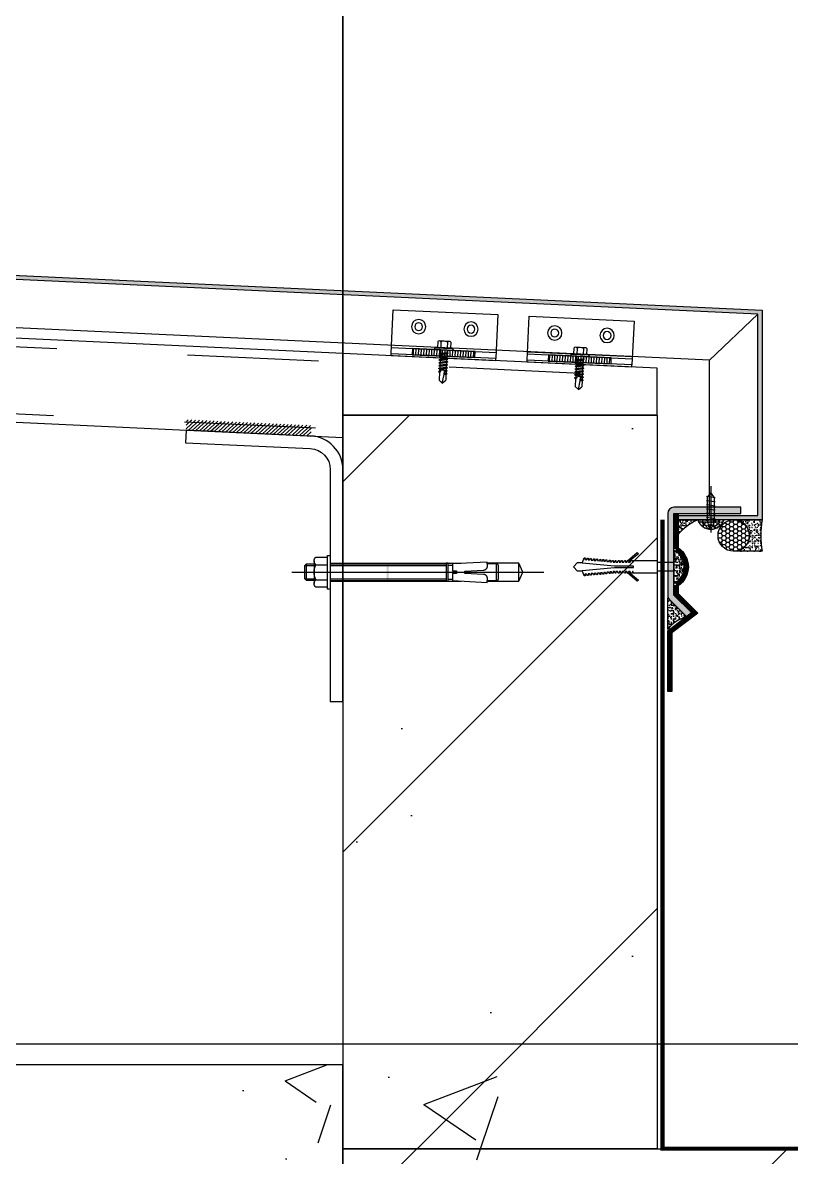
# Model space of a CAD drawing. Header units: millimetres. Extents: x 12351878 to 12381578, y 696206 to 738256.
# Drawn here: x 12366732 to 12367098, y 724579 to 725121 of the extents above; entities that cross this region are included whole.
import ezdxf

# ---------------------------------------------------------------- set-up
doc = ezdxf.new("R2010")
doc.units = ezdxf.units.MM
doc.header["$LTSCALE"] = 1000
for name, pattern in [('CENTER2', [28.575000000000003, 19.05, -3.175, 3.175, -3.175]), ('DOTE', [2.4200000000000004, 2, -0.2, 0.02, -0.2]), ('HIDDEN', [0.125, 0.0625, -0.0625]), ('HIDDENX2', [19.049999999999997, 12.7, -6.35]), ('Tower curtain wall section$0$HIDDENX2', [0.75, 0.5, -0.25])]:
    doc.linetypes.add(name, pattern=pattern)
for name, color, linetype in [('A-WALL', 5, 'Continuous'), ('A-WALL-PATT', 8, 'Continuous'), ('ALUM', 1, 'Continuous'), ('ALUM-V', 11, 'Continuous'), ('DOTE', 16, 'DOTE'), ('ELASTOMER', 6, 'Continuous'), ('ELASTOMER-V', 241, 'Continuous'), ('EXTRUSION-V', 141, 'Continuous'), ('EXTRUSION1', 4, 'Continuous'), ('FASTENER', 191, 'Continuous'), ('GZDI-J建筑-立面-后可见线', 252, 'Continuous'), ('INSUL', 8, 'HIDDEN'), ('SILICONE', 8, 'Continuous'), ('STEEL-V', 71, 'Continuous'), ('SYMBOL', 7, 'Continuous'), ('WELD', 6, 'Continuous'), ('铝板断面填充', 14, 'Continuous')]:
    doc.layers.add(name, color=color, linetype=linetype)
pattern_1 = [(45, (0, 0), (-88.38834764831843, 88.38834764831844), []), (49.99999999999999, (0, 0), (358.6300913003767, -31.37606749129755), [37.5, -412.5]), (355, (0, 0), (-69.3756668065, 376.0960668500059), [30, -330]), (100.4514, (29.88584, -2.61467), (289.2546908570108, 344.7197710304768), [31.870095, -350.571056]), (46.18420000000002, (0, 100), (533.6205243128222, -82.75950716450905), [56.24999999999999, -618.7499999999999]), (96.6356, (44.4683725, 93.1033465), (467.3313527743517, 487.0589354502209), [47.805144, -525.8565]), (351.1842, (0, 100), (467.3309725668136, 487.0593004626623), [45, -495]), (21, (50, 75), (298.4535260592309, -201.3094453326694), [37.5, -412.5]), (326.0000000000001, (50, 75), (121.6576659607909, 362.5750225234265), [30, -330]), (71.4514, (74.8711165, 58.224197), (420.111314290745, 161.2652483549762), [31.870095, -350.571056]), (37.50000000000001, (0, 0), (6.079927658645334, 166.4469269156558), [0, -326, 0, -335, 0, -331.25]), (7.499999999999999, (0, 0), (131.5347687210743, 197.2058559411801), [0, -191, 0, -318.5, 0, -126.25]), (327.5, (-111.5, 0), (266.9112180862045, -11.27743586718988), [0, -125, 0, -390, 0, -517.5]), (317.5, (-161.5, 0), (291.5930846711931, 50.05249116615887), [0, -162.5, 0, -259, 0, -367.5])]

# ---------------------------------------------------------------- blocks, each defined once
blk = doc.blocks.new('*U147')
at = {"color": 0, "linetype": 'ByBlock'}
for p, q in [((-2.000000000000454, 0), (-2.000000000000454, -7.999999999999091)), ((1.999999999999545, 0), (1.999999999999545, -7.999999999999091))]:
    blk.add_line(p, q, dxfattribs=at)
blk.add_lwpolyline([(-3.631647999078154, 2.137003523466773, -0.0990596780167006), (-0.9599999999996952, 3.055712998712806), (-0.9599999999996952, 2.729140914976596), (0.9599999999996952, 2.729140914976596), (0.9599999999996952, 3.055712998712806, -0.0990596780167006), (3.631647999078154, 2.137003523466773, -0.2665876613401604), (4.199999999999477, 1.146785520481898), (4.199999999999477, 0.2400000000006912, -0.4142135623730937), (3.959999999999695, 0), (-3.959999999999695, 0, -0.4142135623731049), (-4.200000000000613, 0.2400000000006912), (-4.200000000000613, 1.146785520481898, -0.2665876613401604)], format="xyb", close=True, dxfattribs=at)
blk.add_lwpolyline([(-6.855000000000018, -17.49599999999918), (-3.000000000000453, -22.09199999999919), (-2.250000000000454, -22.46699999999919), (-2.250000000000454, -23.21699999999919), (-3.000000000000453, -23.21699999999919), (-3.000000000000453, -23.59199999999919), (-2.250000000000454, -23.96699999999919), (-2.250000000000454, -24.71699999999919), (-3.000000000000453, -24.71699999999919), (-3.000000000000453, -25.09199999999919), (-2.250000000000454, -25.46699999999919), (-2.250000000000454, -26.21699999999919), (-3.000000000000453, -26.21699999999919), (-3.000000000000453, -26.59199999999919), (-2.250000000000454, -26.96699999999919), (-2.250000000000454, -27.71699999999919), (-3.000000000000453, -27.71699999999919), (-3.000000000000453, -28.09199999999919), (-2.250000000000454, -28.46699999999919), (-2.250000000000454, -29.05649999999924), (-3.059999999999945, -28.98599999999897), (-3.105000000000018, -29.35949999999912), (-2.384999999999763, -29.79749999999921), (-2.445000000000163, -30.54449999999905), (-3.195000000000163, -30.47999999999911), (-3.224999999999909, -30.8534999999988), (-2.519999999999981, -31.29149999999935), (-2.580000000000381, -32.03999999999905), (-3.330000000000382, -31.97399999999925), (-3.360000000000127, -32.34749999999894), (-2.639999999999872, -32.78699999999935), (-2.7150000000006, -33.5339999999992), (-3.4650000000006, -33.4679999999994), (-3.494999999999436, -33.84149999999909), (-2.77500000000009, -34.28099999999903), (-2.849999999999909, -35.02799999999934), (-3.584999999999581, -34.96199999999908), (-3.615000000000236, -35.33549999999923), (-2.910000000000309, -35.77499999999917), (-2.969999999999799, -36.52199999999903), (-3.719999999999799, -36.45749999999908), (-3.750000000000453, -36.83099999999923), (-3.045000000000527, -37.26899999999887), (-3.105000000000018, -38.01599999999916), (-3.855000000000018, -37.95149999999877), (-3.884999999999764, -38.32499999999937), (-3.164999999999508, -38.76299999999901), (-3.240000000000236, -39.51149999999916), (-3.974999999999909, -39.44549999999891), (-4.019999999999982, -39.81899999999905), (-3.299999999999727, -40.25849999999945), (-3.360000000000127, -41.00549999999885), (-4.110000000000127, -40.93949999999905), (-4.139999999999872, -41.3129999999992), (-3.434999999999945, -41.75249999999915), (-3.494999999999436, -42.49949999999899), (-4.244999999999436, -42.43349999999919), (-4.27500000000009, -42.80699999999888), (-1.724999999999909, -43.78349999999909), (-0.3750000000004547, -28.38749999999937), (-0.3750000000004547, -19.3799999999992), (0.3749999999995452, -19.3799999999992), (0.3749999999995452, -28.38749999999937), (1.724999999999909, -43.78349999999909), (4.27500000000009, -42.80699999999888), (4.230000000000018, -42.43349999999919), (3.495000000000345, -42.49949999999899), (3.419999999999618, -41.75249999999915), (4.139999999999872, -41.3129999999992), (4.110000000000127, -40.93949999999905), (3.360000000000127, -41.00549999999885), (3.284999999999399, -40.25849999999945), (4.005000000000563, -39.81899999999905), (3.974999999999909, -39.44549999999891), (3.224999999999909, -39.51149999999916), (3.165000000000418, -38.76299999999901), (3.870000000000345, -38.32499999999937), (3.83999999999969, -37.95149999999877), (3.08999999999969, -38.01599999999916), (3.0300000000002, -37.26899999999887), (3.749999999999545, -36.83099999999923), (3.704999999999472, -36.45749999999908), (2.969999999999799, -36.52199999999903), (2.894999999999981, -35.77499999999917), (3.615000000000236, -35.33549999999923), (3.585000000000491, -34.96199999999908), (2.835000000000491, -35.02799999999934), (2.77500000000009, -34.28099999999903), (3.480000000000018, -33.84149999999909), (3.450000000000272, -33.4679999999994), (2.700000000000272, -33.5339999999992), (2.639999999999872, -32.78699999999935), (3.344999999999799, -32.34749999999894), (3.315000000000054, -31.97399999999925), (2.565000000000054, -32.03999999999905), (2.505000000000563, -31.29149999999935), (3.224999999999909, -30.8534999999988), (3.195000000000163, -30.47999999999911), (2.445000000000163, -30.54449999999905), (2.370000000000345, -29.79749999999921), (3.08999999999969, -29.35949999999912), (3.059999999999945, -28.98599999999897), (2.249999999999545, -29.05649999999924), (2.249999999999545, -28.46699999999919), (2.999999999999545, -28.09199999999919), (2.999999999999545, -27.71699999999919), (2.249999999999545, -27.71699999999919), (2.249999999999545, -26.96699999999919), (2.999999999999545, -26.59199999999919), (2.999999999999545, -26.21699999999919), (2.249999999999545, -26.21699999999919), (2.249999999999545, -25.46699999999919), (2.999999999999545, -25.09199999999919), (2.999999999999545, -24.71699999999919), (2.249999999999545, -24.71699999999919), (2.249999999999545, -23.96699999999919), (2.999999999999545, -23.59199999999919), (2.999999999999545, -23.21699999999919), (2.249999999999545, -23.21699999999919), (2.249999999999545, -22.46699999999919), (2.999999999999545, -22.09199999999919), (6.855000000000018, -17.49599999999918), (6.284999999999398, -17.01449999999932), (2.325000000000272, -21.71699999999919), (2.249999999999545, -21.71699999999919), (2.249999999999545, -20.96699999999919), (2.999999999999545, -20.59199999999919), (2.999999999999545, -19.84199999999919), (2.249999999999545, -19.84199999999919), (2.249999999999545, -19.46699999999919), (2.999999999999545, -19.46699999999919), (2.999999999999545, -7.999999999999091), (-3.000000000000453, -7.999999999999091), (-3.000000000000453, -19.46699999999919), (-2.250000000000454, -19.46699999999919), (-2.250000000000454, -19.84199999999919), (-3.000000000000453, -19.84199999999919), (-3.000000000000453, -20.59199999999919), (-2.250000000000454, -20.96699999999919), (-2.250000000000454, -21.71699999999919), (-2.3400000000006, -21.71699999999919), (-6.285000000000308, -17.01449999999932)], close=True, dxfattribs=at)
blk.add_lwpolyline([(-2.000000000000454, -43.67819117646968), (-2.000000000000454, -46.00724637681058), (-4.547e-13, -47.99999999999908), (1.999999999999545, -45.99270072992613), (1.999999999999545, -43.67819117646968)], dxfattribs=at)
blk = doc.blocks.new('PHTS4.2x13')
at = {"layer": 'FASTENER', "color": 9, "linetype": 'CENTER2'}
blk.add_line((0, -16.12353698922971), (0, 5.994677157114438), dxfattribs=at)
at = {"layer": 'FASTENER'}
for p, q in [((-4.099999999999994, 1), (4.099999999999994, 1)), ((-4.099999999999994, 0), (-4.099999999999994, 1)), ((-4.099999999999994, 0), (4.099999999999994, 0)), ((-1.649999999999949, 2.273736754432321e-13), (-1.649999999999977, -11.03473525728555)), ((-1.283333333333275, 3.050000000000182), (-0.7000159745660142, 3.050000000000182)), ((-0.5000216501302077, 2.300000000000182), (-0.7000159745660142, 3.050000000000182)), ((-0.5000216501302077, 2.300000000000182), (0.4999783498983845, 2.300000000000182)), ((0.4999783498983845, 2.300000000000182), (0.6999840254624417, 3.050000000000182)), ((0.6999840254624417, 3.050000000000182), (1.283333333333388, 3.050000000000182)), ((1.649999999999949, 2.273736754432321e-13), (1.650000000000034, -10.50529180526132)), ((4.099999999999994, 0), (4.100000000000051, 1)), ((-2.099999999999966, -1.259625646521954), (2.099999999999966, -0.6969035863337467)), ((-2.099999999999966, -3.259625646521954), (2.099999999999994, -2.696903586333519)), ((-2.099999999999994, -5.259625646522181), (2.099999999999966, -4.696903586333747)), ((-2.099999999999966, -7.259625646521954), (2.099999999999966, -6.696903586333747)), ((-2.099999999999966, -9.259625646521954), (2.099999999999994, -8.69690358633352)), ((-2.099999999999994, -11.25962564652218), (2.099999999999966, -10.69690358633375)), ((1.650000000000034, -10.50529180526132), (0, -13)), ((0, -13), (-1.649999999999977, -11.03473525728555))]:
    blk.add_line(p, q, dxfattribs=at)
for centre, radius, start, end in [((-1.160372142179909, -0.07897377754579793), 3.131388885958063, 92.25042922602783, 159.8446241056834), ((1.16037214217954, -0.07897377754670742), 3.131388885959072, 20.15537589432929, 87.74957077396607)]:
    blk.add_arc(centre, radius, start, end, dxfattribs=at)
blk = doc.blocks.new('HSA-M08x92')
at = {"color": 9, "linetype": 'CENTER2'}
blk.add_line((0, 18.33333333333326), (-2.273736754432321e-13, -102), dxfattribs=at)
at = {"color": 0, "linetype": 'ByBlock'}
for p, q in [((-4, 11.20000000000005), (4, 11.20000000000005)), ((-3.199999999999818, 12), (-3.200000000000045, 7.600000000000136)), ((3.200000000000045, 12), (3.200000000000045, 7.599999999999909)), ((5.417364493137711, 7.599999999999909), (-5.417364493137029, 7.600000000000136)), ((-3.599999999999909, 6.765151389911807), (-3.599999999999909, 1.200000000000045)), ((3.600000000000136, 6.76515138991158), (3.600000000000136, 1.200000000000045))]:
    blk.add_line(p, q, dxfattribs=at)
at = {"color": 0, "linetype": 'HIDDEN'}
for p, q in [((-4.25, 0), (-4.25, -63.126458592689)), ((-4, 0), (-4, -55.35617442075704)), ((-3.200000000000045, 0), (-3.200000000000045, -55.35617442075704)), ((3.200000000000045, 0), (3.199999999999818, -55.35617442075704)), ((4, 0), (4, -55.35617442075704)), ((4.25, 0), (4.25, -63.126458592689)), ((-0.6666666666667425, -58.35617442075704), (-4, -58.35617442075704)), ((-3.333333333333485, -56.35617442075704), (-3.333333333333485, -58.35617442075704)), ((-0.6666666666667425, -60.35617442075704), (-0.6666666666667425, -58.35617442075704)), ((3.333333333333258, -56.35617442075704), (3.333333333333258, -58.35617442075704)), ((-3.99939082701917, -79.32127492405448), (3.99939082701917, -79.32127492405448)), ((-4.250000000000227, -90.01819245284128), (4.249999999999773, -90.01819245284128))]:
    blk.add_line(p, q, dxfattribs=at)
at = {"color": 0, "linetype": 'ByBlock'}
blk.add_lwpolyline([(-4, 7.600000000000136), (-4, 11.20000000000005), (-3.199999999999818, 12), (3.200000000000045, 12), (4, 11.20000000000005), (4, 7.599999999999909)], dxfattribs=at)
blk.add_lwpolyline([(-7.200000000000045, 1.200000000000045), (-7.200000000000045, 6.765151389911807, -0.4696037175848629), (-3.599999999999909, 6.744228439796643, -0.2377143222786948), (3.600000000000136, 6.744228439796643, -0.4696037175848644), (7.200000000000045, 6.76515138991158), (7.200000000000045, 1.200000000000045)], format="xyb", dxfattribs=at)
blk.add_lwpolyline([(8, 0), (-8, 0), (-8, 1.200000000000045), (8, 1.200000000000045)], close=True, dxfattribs=at)
at = {"color": 0, "linetype": 'HIDDEN'}
blk.add_lwpolyline([(1.028972364039646, -73.19867378931576, 0.4142135623730938), (3.130903346034756, -75.09126094633916), (4.872265937382281, -75), (4, -58.35617442075704), (0.6666666666665151, -58.35617442075704), (0.6666666666665151, -60.35617442075704), (-0.6666666666667425, -60.35617442075704), (-0.6666666666667425, -58.35617442075704), (-4, -58.35617442075704), (-4.872265937382508, -75), (-3.130903346034756, -75.09126094633916, 0.4142135623730936), (-1.028972364039646, -73.19867378931576), (-0.5655566088219075, -64.35617442075704), (0.5655566088216801, -64.35617442075704)], format="xyb", close=True, dxfattribs=at)
blk.add_lwpolyline([(4.25, -55.35617442075704), (-4.25, -55.35617442075704), (-4.25, -56.35617442075704), (4.25, -56.35617442075704)], close=True, dxfattribs=at)
blk.add_lwpolyline([(-4.25, -75.03261157590168), (-4.250000000000227, -90.01819245284128), (-2.273736754432321e-13, -92), (4.249999999999773, -90.01819245284128), (4.25, -75.03261157590168)], dxfattribs=at)
blk.add_lwpolyline([(-3.850358794166141, -75.05355588400948), (-3.99939082701917, -79.32127492405448, 0.4244748162096041), (-3, -80.35617442075704), (3, -80.35617442075704, 0.424474816209604), (3.99939082701917, -79.32127492405448), (3.850358794166141, -75.05355588400948)], format="xyb", dxfattribs=at)
at = {"color": 0, "linetype": 'ByBlock'}
blk.add_solid([(4, -27), (4, -28), (-4, -27), (-4, -28)], dxfattribs=at)
blk = doc.blocks.new('*U138')
at = {"linetype": 'ByBlock', "lineweight": -2}
for p, q in [((-4.399999999999636, 0.4500000000007276), (-4.399999999999636, 0)), ((4.399999999999636, 0), (-4.399999999999636, 0)), ((-4.100000000000364, 0.75), (-3.100000000000364, 1)), ((4.100000000000364, 0.75), (-4.100000000000364, 0.75)), ((-3.100000000000364, 3.850000000000364), (-3.100000000000364, 1)), ((3.100000000000364, 1), (-3.100000000000364, 1)), ((2.325000000000728, 4.25), (-2.325000000000728, 4.25)), ((-2.041306750315925, 0.75), (-1.549999999999272, 1)), ((-1.549999999999272, 3.850000000000364), (-1.549999999999272, 1)), ((-1.549999999999272, 0), (-1.549999999999272, -1.590192378864231)), ((1.549999999999272, 3.850000000000364), (1.549999999999272, 1)), ((2.151306750316508, 0.75), (1.549999999999272, 1)), ((1.549999999999272, 0), (1.549999999999272, -1.090192378864231)), ((3.100000000000364, 3.850000000000364), (3.100000000000364, 1)), ((4.100000000000364, 0.75), (3.100000000000364, 1)), ((4.399999999999636, 0.4500000000007276), (4.399999999999636, 0)), ((-2.110000000000582, -1.899999999999636), (2.110000000000582, -1.399999999999636)), ((-2.110000000000582, -1.899999999999636), (-1.549999999999272, -1.590192378864231)), ((-2.110000000000582, -1.899999999999636), (-1.549999999999272, -2.209807621135042)), ((-2.110000000000582, -3.299999999999272), (2.110000000000582, -2.799999999999272)), ((-2.110000000000582, -3.299999999999272), (-1.549999999999272, -2.990192378863867)), ((-2.110000000000582, -3.299999999999272), (-1.549999999999272, -3.609807621134678)), ((-2.110000000000581, -4.699999999999273), (2.110000000000583, -4.199999999999273)), ((-2.110000000000581, -4.699999999999273), (-1.549999999999272, -4.390192378863867)), ((-2.110000000000581, -4.699999999999273), (-1.549999999999272, -5.009807621134678)), ((-1.549999999999272, -1.590192378864231), (1.549999999999272, -1.090192378864231)), ((-1.549999999999272, -2.209807621135042), (1.549999999999272, -1.709807621135042)), ((-1.549999999999272, -2.209807621135042), (-1.549999999999272, -2.990192378863867)), ((-1.549999999999272, -2.990192378863867), (1.549999999999272, -2.490192378863867)), ((-1.549999999999272, -3.609807621134678), (1.549999999999272, -3.109807621134678)), ((-1.549999999999272, -3.609807621135042), (-1.549999999999272, -4.390192378863867)), ((-1.549999999999272, -4.390192378863867), (1.549999999999273, -3.890192378863867)), ((-1.549999999999272, -5.009807621134678), (1.549999999999273, -4.509807621134678)), ((-1.549999999999271, -5.009807621135042), (-1.549999999999271, -5.790192378863867)), ((-1.549999999999271, -5.790192378863867), (1.549999999999274, -5.290192378863867)), ((1.549999999999272, -0.3098076211354055), (1.549999999999272, -1.090192378864231)), ((2.110000000000582, -1.399999999999636), (1.549999999999272, -1.090192378864231)), ((2.110000000000582, -1.399999999999636), (1.549999999999272, -1.709807621135042)), ((1.549999999999272, -1.709807621135042), (1.549999999999272, -2.490192378863867)), ((2.110000000000582, -2.799999999999272), (1.549999999999272, -2.490192378863867)), ((2.110000000000582, -2.799999999999272), (1.549999999999272, -3.109807621134678)), ((1.549999999999273, -3.109807621135042), (1.549999999999273, -3.890192378863867)), ((2.110000000000583, -4.199999999999273), (1.549999999999273, -3.890192378863867)), ((2.110000000000583, -4.199999999999273), (1.549999999999273, -4.509807621134678)), ((1.549999999999274, -4.509807621135042), (1.549999999999274, -5.290192378863867)), ((2.110000000000584, -5.599999999999272), (1.549999999999274, -5.290192378863867)), ((-2.11000000000058, -6.099999999999272), (2.110000000000584, -5.599999999999272)), ((-2.11000000000058, -6.099999999999272), (-1.549999999999271, -5.790192378863867)), ((-2.11000000000058, -6.099999999999272), (-1.549999999999271, -6.409807621134678)), ((-2.110000000000579, -7.499999999999272), (2.110000000000585, -6.999999999999272)), ((-2.110000000000579, -7.499999999999272), (-1.54999999999927, -7.190192378863866)), ((-2.110000000000579, -7.499999999999272), (-1.54999999999927, -7.809807621134677)), ((-2.110000000000579, -8.900000000000727), (2.110000000000585, -8.400000000000727)), ((-2.110000000000579, -8.900000000000727), (-1.54999999999927, -8.590192378865321)), ((-2.110000000000579, -8.900000000000727), (-1.54999999999927, -9.209807621136132)), ((-2.110000000000579, -10.30000000000036), (-1.54999999999927, -9.990192378864958)), ((-2.110000000000579, -10.30000000000036), (-1.141147094092955, -10.18393879649848)), ((-2.110000000000579, -10.30000000000036), (-1.54999999999927, -10.60980762113577)), ((-1.549999999999271, -6.409807621134678), (1.549999999999274, -5.909807621134678)), ((-1.54999999999927, -6.409807621135041), (-1.54999999999927, -7.190192378863866)), ((-1.54999999999927, -7.190192378863866), (1.549999999999275, -6.690192378863866)), ((-1.54999999999927, -7.809807621134677), (1.549999999999275, -7.309807621134677)), ((-1.54999999999927, -7.809807621134677), (-1.54999999999927, -8.590192378865321)), ((-1.54999999999927, -8.590192378865321), (1.549999999999275, -8.090192378865321)), ((-1.54999999999927, -9.209807621136132), (1.549999999999275, -8.709807621136132)), ((-1.54999999999927, -9.209807621136132), (-1.54999999999927, -9.990192378864958)), ((-1.54999999999927, -9.990192378864958), (-0.9946989986692616, -9.891031485770508)), ((-1.54999999999927, -10.60980762113577), (-1.334865735341734, -10.57139078816108)), ((-1.54999999999927, -10.60980762113577), (-1.54999999999927, -14.40000000000073)), ((0.5619885887190348, -9.639837273735974), (1.549999999999275, -9.490192378864958)), ((0.7141825614198778, -9.953488843050945), (2.110000000000585, -9.800000000000363)), ((0.7141825614198778, -10.23227502088157), (1.549999999999275, -10.10980762113577)), ((2.110000000000584, -5.599999999999272), (1.549999999999274, -5.909807621134678)), ((1.549999999999275, -5.909807621135041), (1.549999999999275, -6.690192378863866)), ((2.110000000000585, -6.999999999999272), (1.549999999999275, -6.690192378863866)), ((2.110000000000585, -6.999999999999272), (1.549999999999275, -7.309807621134677)), ((1.549999999999275, -7.309807621134677), (1.549999999999275, -8.090192378865321)), ((2.110000000000585, -8.400000000000727), (1.549999999999275, -8.090192378865321)), ((2.110000000000585, -8.400000000000727), (1.549999999999275, -8.709807621136132)), ((1.549999999999275, -8.709807621136132), (1.549999999999275, -9.490192378864958)), ((2.110000000000585, -9.800000000000363), (1.549999999999275, -9.490192378864958)), ((2.110000000000585, -9.800000000000363), (1.549999999999275, -10.10980762113577)), ((1.549999999999275, -10.10980762113577), (1.549999999999275, -10.89019237886459)), ((2.664535259100376e-15, -15.80000000000036), (-1.54999999999927, -14.40000000000073)), ((2.664535259100376e-15, -15.80000000000036), (1.549999999999275, -14.40000000000073)), ((0.7141825614198778, -11.01265977861221), (1.549999999999275, -10.89019237886459)), ((0.7141825614198778, -11.3534888430524), (2.110000000000585, -11.2)), ((0.7141825614198778, -11.63227502088303), (1.549999999999275, -11.5098076211354)), ((2.110000000000585, -11.2), (1.549999999999275, -10.89019237886459)), ((2.110000000000585, -11.2), (1.549999999999275, -11.5098076211354)), ((1.549999999999275, -11.5098076211354), (1.549999999999275, -14.40000000000073))]:
    blk.add_line(p, q, dxfattribs=at)
blk.add_lwpolyline([(2.664535259100376e-15, -15.80000000000036), (0.7141825614198778, -11.63227502088303), (0.7141825614198778, -9.900899293751717, 0.4176573264866609), (0.4106596181591184, -9.60091997968011, 0.09706246058353715), (-0.9946989986692616, -9.891031485770508), (-1.54999999999927, -11.0016756527395)], format="xyb", dxfattribs=at)
for centre, radius, start, end in [((-4.100000000000364, 0.4500000000007276), 0.3, 90, 180), ((-2.325000000000728, 3.299218750000364), 0.9507812499999939, 35.40085557735623, 144.5991444226438), ((0, 1.046875), 3.203124999999813, 61.05941179989344, 118.9405882001065), ((2.325000000000728, 3.299218750000364), 0.9507812499999881, 35.40085557735623, 144.5991444226438), ((4.100000000000364, 0.4500000000007276), 0.3, 0, 90)]:
    blk.add_arc(centre, radius, start, end, dxfattribs=at)
blk = doc.blocks.new('*U135')
at = {"layer": 'EXTRUSION1', "linetype": 'HIDDEN'}
h = blk.add_hatch(dxfattribs=at)
h.set_pattern_fill('ANSI31', color=8, scale=10, angle=45, style=0)
h.set_pattern_definition([(90, (-29149.79709862045, 32516.85714957471), (-1.25, 2e-16), [])])
h.paths.add_polyline_path([(40.01243538530564, 18.06681396374486), (10.012435385302, 18.06681396396313), (9.994380437222773, 20.99983998126415), (39.99438043724824, 20.99983998104587)])
h = blk.add_hatch(dxfattribs=at)
h.set_pattern_fill('ANSI31', color=8, scale=10, angle=45, style=0)
h.set_pattern_definition([(90, (-29149.79709862045, 32581.85714957471), (-1.25, 2e-16), [])])
h.paths.add_polyline_path([(105.0124353853056, 18.06681396327192), (75.012435385302, 18.06681396348292), (75.00000000331367, 20.99983998079122), (105.0000000033391, 20.99983998057294)])
at = {"layer": 'ELASTOMER-V', "linetype": 'HIDDEN'}
for p, q in [((9.915268621796258e-05, 21.99984365353455), (9.915268257998378e-05, 20.99984365353455)), ((49.99990085400297, 21.99984365317075), (9.915268621796258e-05, 21.99984365353455)), ((49.99990085400297, 21.99984365317075), (49.9999008539957, 20.99984365317075)), ((65.00009915268622, 21.99984365306161), (65.00009915268258, 20.99984365306161)), ((114.999900854003, 21.99984365269781), (65.00009915268622, 21.99984365306161)), ((114.999900854003, 21.99984365269781), (114.9999008539957, 20.99984365269781))]:
    blk.add_line(p, q, dxfattribs=at)
at = {"layer": 'EXTRUSION-V'}
blk.add_line((3.306396934021905e-09, 18.06681396403589), (50.00000000330276, 18.0668139636721), dxfattribs=at)
at = {"layer": 'EXTRUSION-V', "linetype": 'HIDDEN'}
for p, q in [((65.0000000033064, 18.06681396355568), (115.0000000033028, 18.06681396319188)), ((65.00000000012369, 16.99999999952706), (115.0000000001237, 16.99999999916326))]:
    blk.add_line(p, q, dxfattribs=at)
at = {"layer": 'EXTRUSION-V'}
for points in [[(3.324586828057363e-09, 20.99983998134419), (1.236912794411182e-10, 17)], [(50.00000000012369, 16.9999999996362), (50.00000000332459, 20.99983998097311), (3.324586828057363e-09, 20.99983998133691)], [(65.00000000332459, 20.99983998086397), (65, -4.729372449219227e-10), (115, -8.36735125631094e-10), (115.0000000033246, 20.99983998050018), (65.00000000332459, 20.99983998086397)]]:
    blk.add_lwpolyline(points, dxfattribs=at)
at = {"layer": 'EXTRUSION-V', "linetype": 'HIDDEN'}
blk.add_lwpolyline([(1.236912794411182e-10, 17), (0, 0), (50, -3.637978807091713e-10), (50.00000000012369, 16.9999999996362)], dxfattribs=at)
at = {"layer": 'EXTRUSION1', "color": 8, "linetype": 'HIDDEN'}
for points in [[(40.01243538530564, 18.06681396374486), (10.012435385302, 18.06681396396313), (9.994380437222773, 20.99983998126415), (39.99438043724824, 20.99983998104587)], [(105.0124353853056, 18.06681396327192), (75.012435385302, 18.06681396348292), (75.00000000331367, 20.99983998079122), (105.0000000033391, 20.99983998057294)]]:
    blk.add_lwpolyline(points, close=True, dxfattribs=at)
at = {"layer": 'FASTENER'}
for centre, radius in [((12.50000000005457, 7.499999999912689), 3.410657394134659), ((37.50000000005457, 7.49999999973079), 3.410657394134659), ((77.50000000005457, 7.499999999432475), 3.410657394134659), ((102.5000000000546, 7.499999999250576), 3.410657394134659), ((12.50000000005457, 7.499999999912689), 1.875), ((37.50000000005457, 7.49999999973079), 1.875), ((77.50000000005457, 7.499999999432475), 1.875), ((102.5000000000546, 7.499999999250576), 1.875)]:
    blk.add_circle(centre, radius, dxfattribs=at)
at = {"layer": 'FASTENER', "xscale": -1, "rotation": 179.9999555529958}
for p in [(25.01239116587332, 18.06682732070774), (89.99995578387409, 18.06682732022752)]:
    blk.add_blockref('*U138', p, dxfattribs=at)
blk = doc.blocks.new('gyblcqs2')
at = {"layer": 'ELASTOMER-V'}
h = blk.add_hatch(dxfattribs=at)
h.set_pattern_fill('HONEY', color=256, scale=10, angle=179.9999999999999, style=0)
h.set_pattern_definition([(180, (15118.0886844974, -24504.57883028733), (-1.875000000000001, -1.082531754730545), [1.25, -2.5]), (299.9999999999998, (15118.0886844974, -24504.57883028733), (1.874999999999999, -1.082531754730552), [1.249999999999978, -2.499999999999957]), (239.9999999999999, (15118.0886844974, -24504.57883028733), (-2.802627921365474e-15, -2.165063509461097), [-2.499999999999983, 1.249999999999992])])
edge = h.paths.add_edge_path()
edge.add_arc((3923.493389228359, -2696.928339476697), 7.499997059581801, 90, 270, ccw=False)
edge.add_arc((3923.493387965485, -2696.928341869963), 7.499997059581801, -90, 90, ccw=False)
at = {"layer": 'SILICONE'}
h = blk.add_hatch(dxfattribs=at)
h.set_pattern_fill('AR-SAND', color=256, angle=89.99999999999993, style=0)
h.set_pattern_definition([(127.4999999999998, (-17301.23239250854, 18790.80204936618), (-1.926823769013159, -0.06299335810960391), [0, -1.519999999999988, 0, -1.699999999999988, 0, -1.624999999999988]), (97.49999999999967, (-17301.23239250854, 18790.80204936618), (-2.822146065229736, 1.769776705267733), [0, -0.8199999999999997, 0, -1.37, 0, -0.5249999999999998]), (57.49999999999982, (-17301.23239250854, 18789.57204936619), (-0.005659053536957725, 3.114141861751495), [0, -0.499999999999998, 0, -1.799999999999992, 0, -2.349999999999984]), (47.49999999999984, (-17301.23239250854, 18789.57204936619), (-0.8776755649342425, 3.006126604572294), [0, -0.25, 0, -1.18, 0, -1.35])])
edge = h.paths.add_edge_path()
edge.add_line((3894.993384504691, -2698.890022475389), (3894.993384504691, -2686.428343066596))
edge.add_line((3894.993384504691, -2686.428343066596), (3896.993384504691, -2686.428343066596))
edge.add_line((3896.993384504691, -2686.428343066596), (3896.993384504691, -2689.428343066596))
edge.add_line((3896.993384504691, -2689.428343066596), (3906.306243639439, -2689.428343066596))
edge.add_arc((3918.601174177602, -2715.622730560368), 28.93633102395693, 115.1440790503404, 144.671782517986)
h = blk.add_hatch(dxfattribs=at)
h.set_pattern_fill('AR-SAND', color=256, angle=89.99999999999993, style=0)
h.set_pattern_definition([(127.4999999999998, (-17298.33651778102, 18790.80204936618), (-1.926823769013159, -0.06299335810960391), [0, -1.519999999999988, 0, -1.699999999999988, 0, -1.624999999999988]), (97.49999999999967, (-17298.33651778102, 18790.80204936618), (-2.822146065229736, 1.769776705267733), [0, -0.8199999999999997, 0, -1.37, 0, -0.5249999999999998]), (57.49999999999982, (-17298.33651778102, 18789.57204936619), (-0.005659053536957725, 3.114141861751495), [0, -0.4999999999999979, 0, -1.799999999999992, 0, -2.349999999999983]), (47.49999999999984, (-17298.33651778102, 18789.57204936619), (-0.8776755649342425, 3.006126604572294), [0, -0.25, 0, -1.18, 0, -1.35])])
edge = h.paths.add_edge_path()
edge.add_arc((3912.593838762492, -2687.285692796577), 6.642650270106126, 198.8177863394259, 341.1822136605741)
edge.add_line((3918.881433885545, -2689.428343066596), (3906.306243639439, -2689.428343066596))
h = blk.add_hatch(dxfattribs=at)
h.set_pattern_fill('AR-SAND', color=256, angle=180, style=0)
h.set_pattern_definition([(217.5, (12588.17700365186, -61118.24401013739), (0.06299335810960742, -1.926823769013159), [0, -1.52, 0, -1.7, 0, -1.625]), (187.4999999999999, (12588.17700365186, -61118.24401013739), (-1.769776705267728, -2.82214606522974), [0, -0.8199999999999998, 0, -1.37, 0, -0.5249999999999999]), (147.4999999999999, (12589.4070036523, -61118.24401013739), (-3.114141861751495, -0.005659053536963797), [0, -0.4999999999999971, 0, -1.799999999999988, 0, -2.349999999999977]), (137.5, (12589.4070036523, -61118.24401013739), (-3.006126604572294, -0.8776755649342481), [0, -0.2499999999999999, 0, -1.179999999999999, 0, -1.349999999999999])])
edge = h.paths.add_edge_path()
edge.add_line((3936.993384504691, -2704.428343066596), (3923.493386136368, -2704.428340126178))
edge.add_arc((3923.493386767805, -2696.928341869963), 7.499998256171265, 269.9999951765669, 449.9999951765669)
edge.add_line((3923.493387399241, -2689.428343613748), (3936.993384504807, -2689.428343066509))
edge.add_arc((3980.127156622708, -2696.928352461546), 43.78095976543096, 170.1361479398123, 189.8638271009897)
h = blk.add_hatch(dxfattribs=at)
h.set_pattern_fill('AR-SAND', color=256, angle=89.99999999999999, style=0)
h.set_pattern_definition([(127.4999999999999, (60848.2015294861, -18894.70312692982), (-1.926823769013159, -0.06299335810960562), [0, -1.519999999999989, 0, -1.699999999999989, 0, -1.624999999999989]), (97.49999999999982, (60848.2015294861, -18894.70312692982), (-2.822146065229738, 1.76977670526773), [0, -0.8199999999999997, 0, -1.37, 0, -0.5249999999999998]), (57.49999999999992, (60848.2015294861, -18895.9331269298), (-0.005659053536960935, 3.114141861751495), [0, -0.4999999999999996, 0, -1.799999999999998, 0, -2.349999999999997]), (47.49999999999994, (60848.2015294861, -18895.9331269298), (-0.8776755649342454, 3.006126604572294), [0, -0.2499999999999993, 0, -1.179999999999995, 0, -1.349999999999995])])
edge = h.paths.add_edge_path()
edge.add_line((3894.993384296075, -2704.558414531406), (3894.993384713307, -2719.163487483747))
edge.add_arc((3893.549464847893, -2711.860951048788), 7.443919865298247, 281.1847384777764, 438.8152647958339)
h = blk.add_hatch(dxfattribs=at)
h.set_pattern_fill('AR-SAND', color=256, angle=89.99999999999993, style=0)
h.set_pattern_definition([(307.4999999999999, (3990.776332516223, -1801.854851022945), (1.926823769013159, 0.06299335810960538), [0, -1.519999999999986, 0, -1.699999999999986, 0, -1.624999999999986]), (277.4999999999998, (3990.776332516223, -1801.854851022945), (2.822146065229738, -1.769776705267731), [0, -0.8199999999999946, 0, -1.369999999999989, 0, -0.5249999999999947]), (237.5, (3990.776332516223, -1800.624851022963), (0.005659053536960109, -3.114141861751495), [0, -0.4999999999999957, 0, -1.799999999999983, 0, -2.349999999999965]), (227.4999999999999, (3990.776332516223, -1800.624851022963), (0.8776755649342448, -3.006126604572293), [0, -0.2499999999999996, 0, -1.179999999999997, 0, -1.349999999999997])])
edge = h.paths.add_edge_path()
edge.add_arc((3904.015839068219, -2750.35400618054), 14.79879108940576, 100.9107362438546, 144.3305318738607)
edge.add_line((3891.993384504691, -2741.724707022426), (3891.993384504691, -2726.641961144865))
edge.add_line((3891.993384504691, -2726.641961144865), (3901.214732151479, -2735.82272895705))
at = {"layer": 'WELD'}
h = blk.add_hatch(dxfattribs=at)
h.set_pattern_fill('ANSI31', color=256, scale=10, angle=-182.6754264948937, style=0)
h.set_pattern_definition([(222.3245735051063, (3811.110711369663, -2471.244160238304), (0.8416620886575464, -0.9241779744814396), [])])
h.paths.add_polyline_path([(3662.412226868793, -2641.668376813293), (3662.178836697713, -2646.662926745834), (3721.740233048797, -2649.446169398143), (3721.973623218015, -2644.451619465486)])
at = {"layer": '铝板断面填充', "linetype": 'ByBlock'}
blk.add_hatch(color=256, dxfattribs=at).paths.add_polyline_path([(3401.993348702788, -2589.42834781087), (3401.993352232501, -2564.428343066364), (3936.993384504691, -2589.428343066596), (3936.993384504691, -2689.428353136987), (3896.993384504691, -2689.428353136987), (3896.993384504691, -2687.428343066596), (3934.993384504691, -2687.428343066596), (3934.993384504691, -2591.337067534099), (3403.99335193634, -2566.52398339659), (3403.993348702788, -2589.428348093177)])
h = blk.add_hatch(color=256, dxfattribs=at)
edge = h.paths.add_edge_path()
edge.add_line((3903.329996002838, -2733.695369363064), (3894.99338450568, -2725.40615817919))
edge.add_line((3894.993384504691, -2725.406158179278), (3894.993384504691, -2686.428343066596))
edge.add_line((3894.993384504691, -2686.428343066596), (3926.8765269781, -2686.428343066596))
edge.add_line((3926.87652697973, -2686.428343066596), (3926.87652697973, -2683.428343066596))
edge.add_line((3926.87652697973, -2683.428343066596), (3894.993384506321, -2683.428343066596))
edge.add_arc((3894.993384504691, -2686.428343066596), 3, 90, 180)
edge.add_line((3891.993384504691, -2686.428343066596), (3891.993384504691, -2725.406158179278))
edge.add_arc((3894.993384504691, -2725.406158179278), 2.999999999970896, 179.9999999995831, 225.1633501443135)
edge.add_line((3892.878120655194, -2727.533517773147), (3901.21473215241, -2735.82272895705))
edge.add_line((3901.214732151479, -2735.82272895705), (3903.329996002198, -2733.695369363151))
at = {"linetype": 'HIDDENX2', "const_width": 2}
blk.add_lwpolyline([(3889.499994784594, -2689.428342907107), (3889.499994784594, -2989.428343066596), (4186.999930584803, -2989.428343066596), (4186.999930584803, -2639.428342907107)], dxfattribs=at)
blk.add_lwpolyline([(3896.990835890174, -2686.801368425018), (3896.990835890174, -2702.728754698881, -0.24879466147117), (3901.834751768038, -2711.860951007577, -0.2487251410059191), (3896.993227185681, -2720.991526911501), (3896.9934997987, -2724.53044603439), (3906.357968920842, -2733.894915156299), (3893.993403078988, -2743.368609235506), (3893.993775302544, -2771.382759875618), (3891.993775302544, -2771.382797503262), (3891.993384504691, -2742.38144783827), (3903.329996002838, -2733.695369363064), (3894.993384504691, -2725.358757865964), (3894.993384504691, -2719.860951007577, 0.2790272914477195), (3899.834751768038, -2711.860951007577, 0.2791131312342859), (3894.990835890174, -2703.859616999747), (3894.990835890174, -2686.801368425018)], format="xyb", close=True)
at = {"linetype": 'Tower curtain wall section$0$HIDDENX2', "const_width": 2}
blk.add_lwpolyline([(3895.990835890174, -2686.801368425018), (3895.990835890174, -2703.275546086254, -0.2626421394888221), (3900.834751768038, -2711.860951007577, -0.2625653305367165), (3895.993303254247, -2720.444864902529), (3895.993442151695, -2724.944601950119), (3904.84398246184, -2733.795142259682), (3892.993393791839, -2742.875028536888), (3892.993775302544, -2771.382778689498)], format="xyb", dxfattribs=at)
at = {"layer": 'ALUM'}
blk.add_lwpolyline([(3401.993348702788, -2589.42834781087), (3401.993352232501, -2564.428343066364), (3936.993384504691, -2589.428343066596), (3936.993384504691, -2689.428343066596), (3896.993384504691, -2689.428343066596), (3896.993384504691, -2687.428343066596), (3934.993384504691, -2687.428343066596), (3934.993384504691, -2591.337067534099), (3403.99335193634, -2566.52398339659), (3403.993348702788, -2589.428348093177)], close=True, dxfattribs=at)
blk.add_lwpolyline([(3903.329996002838, -2733.695369363064), (3894.993384504691, -2725.406158179278), (3894.993384504691, -2686.428343066596), (3926.87652697973, -2686.428343066596), (3926.87652697973, -2683.428343066596), (3894.993384504691, -2683.428343066596, 0.414213562373112), (3891.993384504691, -2686.428343066596), (3891.993384504691, -2725.406158179278, 0.1996534227706801), (3892.878120655194, -2727.533517773147), (3901.214732151479, -2735.82272895705)], format="xyb", close=True, dxfattribs=at)
at = {"layer": 'ALUM-V'}
blk.add_line((3911.993384504691, -2613.287398910848), (3934.993384504691, -2591.337067534099), dxfattribs=at)
blk.add_lwpolyline([(3911.993384504691, -2687.428343066596), (3911.993384504691, -2613.287398910848), (3406.993348704651, -2589.689267820097)], dxfattribs=at)
at = {"layer": 'ELASTOMER'}
blk.add_lwpolyline([(3923.493387965485, -2704.428338929545), (3923.493389228359, -2704.428336536279, -0.9999999999999999), (3923.493389228359, -2689.428342417115), (3923.493387965485, -2689.428344810382, -0.9999999999999999)], format="xyb", close=True, dxfattribs=at)
at = {"layer": 'GZDI-J建筑-立面-后可见线'}
blk.add_line((3736.999979332089, -2684.799928394496, -1.92606272030549e-09), (3736.999979332089, 1910.5716522726, -6.925038935169097e-08), dxfattribs=at)
at = {"layer": 'SILICONE'}
for points in [[(3894.993384504691, -2698.890022475389), (3894.993384504691, -2686.428343066596), (3896.993384504691, -2686.428343066596), (3896.993384504691, -2689.428343066596), (3906.306243639439, -2689.428343066596, 0.1295565626150547), (3894.993384504691, -2698.890022475389, -0.09739100771129583)], [(3936.993384504691, -2704.428343066596), (3923.493386136368, -2704.428340126062, 1), (3923.493387399241, -2689.428343613748), (3936.993384504691, -2689.428343066596, 0.08629146862197319), (3936.993381237611, -2704.428343066596, -0.9999995238456828)], [(3894.993384296075, -2704.558414531406), (3894.993384713307, -2719.163487483747, 0.8216323503644888), (3894.993384296075, -2704.558414531406, 0.3678191468024997)]]:
    blk.add_lwpolyline(points, format="xyb", dxfattribs=at)
for points in [[(3906.306243639439, -2689.428343066596, 0.7156949377375422), (3918.881433885545, -2689.428343066596)], [(3901.214732151479, -2735.82272895705, 0.1917543226697819), (3891.993384504691, -2741.724707022426), (3891.993384504691, -2726.641961144865)]]:
    blk.add_lwpolyline(points, format="xyb", close=True, dxfattribs=at)
at = {"layer": 'STEEL-V', "linetype": 'HIDDEN'}
for p, q in [((3413.204385723919, -2598.989324003574), (3886.993384504691, -2621.128995508538)), ((3411.71068863757, -2630.954443571856), (3736.993384504691, -2646.154568630271))]:
    blk.add_line(p, q, dxfattribs=at)
at = {"layer": 'STEEL-V', "linetype": 'ByBlock'}
blk.add_lwpolyline([(3886.993384504691, -2639.428343066596), (3886.993384504691, -2617.124630696839), (3413.391097860411, -2594.993684057612), (3411.52397650294, -2634.950083517935), (3736.993384504691, -2650.158933441853), (3736.993384504691, -2639.428343066596)], close=True, dxfattribs=at)
blk.add_lwpolyline([(3736.993384504691, -2776.158690024051), (3736.993384504691, -2665.428729182226, 0.4006021120046613), (3721.740233048797, -2649.446169398143), (3662.251936113462, -2646.666342606186), (3661.971867909655, -2652.659802525188), (3721.46016484499, -2655.439629317145, -0.400602112004682), (3730.993384504691, -2665.428729182226), (3730.993384504691, -2776.158690024051)], format="xyb", close=True, dxfattribs=at)
at = {"linetype": 'ByBlock', "xscale": -1, "rotation": 177.3245504379557}
blk.add_blockref('*U135', (3761.035696716979, -2589.214704978047), dxfattribs=at)
at = {"layer": 'FASTENER', "xscale": -1}
for name, p, rotation in [('PHTS4.2x13', (3912.593838762492, -2689.428353136987), 180), ('*U147', (3894.993384504691, -2711.860951007577), 270)]:
    blk.add_blockref(name, p, dxfattribs=dict(at, rotation=rotation))
at = {"layer": 'FASTENER', "rotation": 90}
blk.add_blockref('HSA-M08x92', (3730.91279759258, -2714.42834306648), dxfattribs=at)
blk = doc.blocks.new('gyqs08')
at = {"layer": 'A-WALL-PATT'}
h = blk.add_hatch(dxfattribs=at)
h.set_pattern_fill('钢筋混凝土', color=256, scale=50, style=0)
h.set_pattern_definition(pattern_1)
h.paths.add_polyline_path([(3736.999985197559, 3060.571440557018), (3736.999985197559, 2710.571440557018), (3886.999985197559, 2710.571440557018), (3886.999985197559, 3060.571440557018)])
h = blk.add_hatch(dxfattribs=at)
h.set_pattern_fill('混凝土', color=256, scale=30, style=0)
h.set_pattern_definition([(49.99999999999999, (-12416357.08491044, -712572.928559443), (215.178054780226, -18.82564049477853), [22.5, -247.5]), (355, (-12416357.08491044, -712572.928559443), (-41.6254000839, 225.6576401100035), [18, -198]), (100.4514, (-12416339.15340644, -712574.497361443), (173.5528145142065, 206.8318626182861), [19.122057, -210.3426336]), (46.18420000000002, (-12416357.08491044, -712512.928559443), (320.1723145876933, -49.65570429870542), [33.74999999999994, -371.2499999999995]), (96.6356, (-12416330.40388694, -712517.066551543), (280.398811664611, 292.2353612701325), [28.6830864, -315.5139]), (351.1842, (-12416357.08491044, -712512.928559443), (280.3985835400882, 292.2355802775974), [27, -297]), (21, (-12416327.08491044, -712527.928559443), (179.0721156355385, -120.7856671996016), [22.5, -247.5]), (326.0000000000001, (-12416327.08491044, -712527.928559443), (72.99459957647451, 217.5450135140559), [18, -198]), (71.4514, (-12416312.16224054, -712537.994041243), (252.066788574447, 96.75914901298572), [19.122057, -210.3426336]), (37.50000000000001, (-12416357.08491044, -712572.928559443), (3.647956595187201, 99.86815614939344), [0, -195.6, 0, -201, 0, -198.75]), (7.499999999999999, (-12416357.08491044, -712572.928559443), (78.92086123264458, 118.3235135647081), [0, -114.6, 0, -191.1, 0, -75.75]), (327.5, (-12416423.98491044, -712572.928559443), (160.1467308517227, -6.766461520313927), [0, -75, 0, -234, 0, -310.5]), (317.5, (-12416453.98491044, -712572.928559443), (174.9558508027159, 30.03149469969532), [0, -97.5, 0, -155.4, 0, -220.5])])
h.paths.add_polyline_path([(3426.999978547916, 2750.571440557018), (3426.999978547916, 2710.571440510917), (3513.318504741415, 2710.571440510917), (3513.318504741415, 2579.571451789001), (3539.999985197559, 2579.571451789001), (3702.042814794928, 2571.571451800177), (3702.042814794928, 2560.571440557018), (3736.999993365258, 2560.571439765044), (3736.999993365258, 2750.571440557018)])
h = blk.add_hatch(dxfattribs=at)
h.set_pattern_fill('钢筋混凝土', color=256, scale=50, style=0)
h.set_pattern_definition(pattern_1)
h.paths.add_polyline_path([(4136.999994784594, 2560.571656933404), (3736.999994784594, 2710.571656933404), (3736.999994784594, 2560.571656933406), (3870.333328117927, 2477.238323600072)])
h = blk.add_hatch(dxfattribs=at)
h.set_pattern_fill('钢筋混凝土', color=256, scale=50, style=0)
h.set_pattern_definition(pattern_1)
h.paths.add_polyline_path([(3736.999994784594, 2710.571656933404), (4136.999994784594, 2560.571656933404), (6790.499994784594, 2560.571656933404), (6790.499994784594, 2710.571656933404)])
at = {"layer": 'A-WALL'}
for p, q in [((3736.999985197559, 3060.571440557018), (3736.999985197559, 2710.571440557018)), ((3886.999985197559, 3060.571440557018), (3736.999985197559, 3060.571440557018)), ((3886.999985197559, 3060.571440557018), (3886.999985197559, 2710.571440557018)), ((3886.999985197559, 2710.571440557018), (3736.999985197559, 2710.571440557018)), ((3736.999994784594, 2710.571656933404), (3736.999994784594, 2560.571656933406)), ((3736.999994784594, 2710.571656933404), (6790.499994784594, 2710.571656933404))]:
    blk.add_line(p, q, dxfattribs=at)
at = {"layer": 'GZDI-J建筑-立面-后可见线'}
blk.add_line((3736.999959552661, 4709.328940968029, -1.445399045143932e-08), (3737.000006243587, 2705.854585408233, -1.411681554184574e-08), dxfattribs=at)
at = {"layer": 'INSUL', "linetype": 'ByBlock'}
for points, elevation in [([(3426.999978547916, 2750.571440557018), (3426.999978547916, 2710.571440510917), (3513.318504741415, 2710.571440510917), (3513.318504741415, 2579.571451789001), (3539.999985197559, 2579.571451789001), (3702.042814794928, 2571.571451800177), (3702.042814794928, 2560.571440557018), (3736.999993365258, 2560.571439765044), (3736.999993365258, 2750.571440557018)], 8.404108692500569e-09), ([(3426.99998813495, 2750.571656933404), (3426.99998813495, 2710.571656887303), (3513.31851432845, 2710.571656887303), (3513.31851432845, 2579.571668165387), (3539.999994784594, 2579.571668165387), (3702.042824381962, 2571.571668176563), (3702.042824381962, 2560.571656933404), (3737.000002952293, 2560.57165614143), (3737.000002952293, 2750.571656933404)], -6.694355303533301e-08)]:
    blk.add_lwpolyline(points, close=True, dxfattribs=dict(at, elevation=elevation))

msp = doc.modelspace()

# ---------------------------------------------------------------- linework, layer by layer
at = {"layer": 'DOTE'}
msp.add_line((12363539.49884095, 724633.5), (12370883.49884095, 724633.5), dxfattribs=at)

# ---------------------------------------------------------------- block references
at = {"layer": 'SYMBOL'}
for name, p in [('gyblcqs2', (12363147.49884617, 727572.9283430667)), ('gyqs08', (12363147.49884617, 721872.9283430666))]:
    msp.add_blockref(name, p, dxfattribs=at)

doc.saveas('drawing.dxf')
